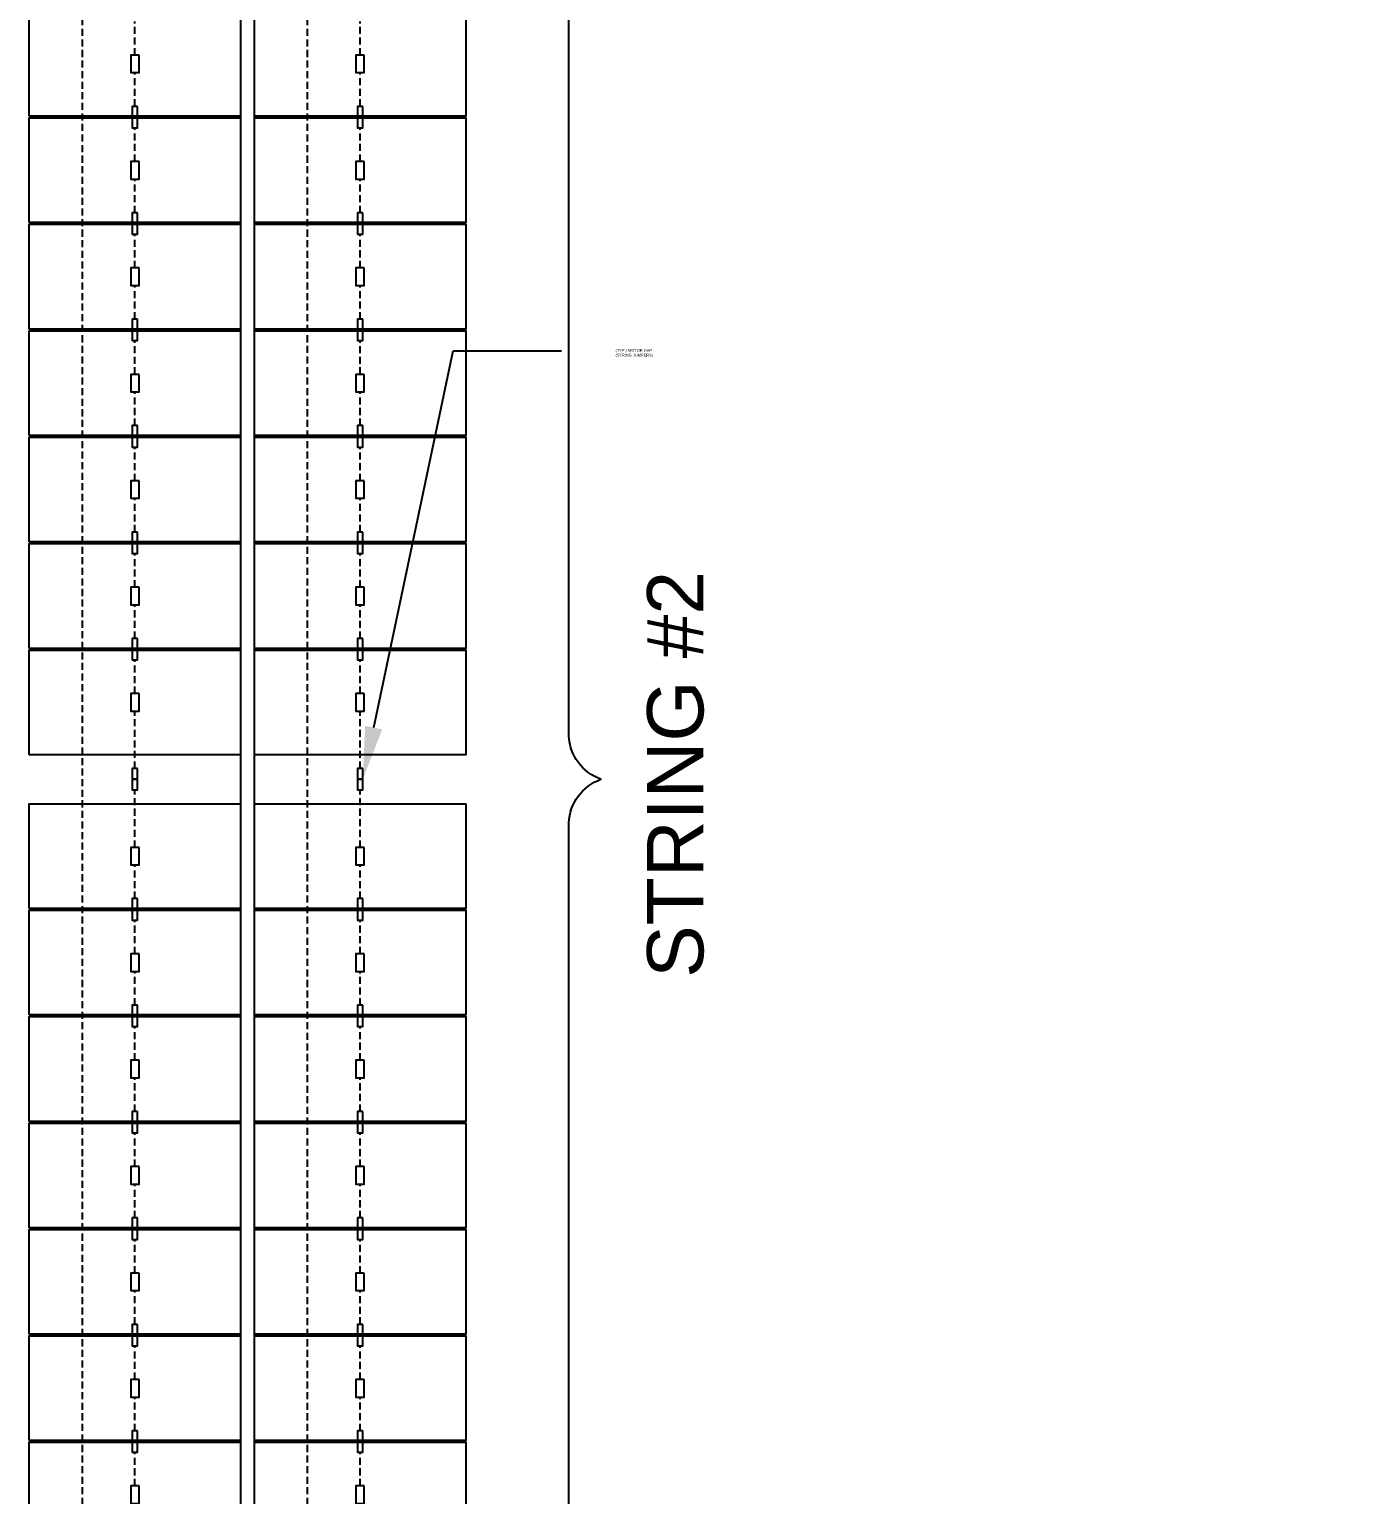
# Model space of a CAD drawing. Header units: feet. Extents: x -327 to 55127, y -2634 to 4121.
# Drawn here: x 1277.1 to 1324.4, y -2276.7 to -2224.7 of the extents above; entities that cross this region are included whole.
import ezdxf
from ezdxf import colors
from ezdxf.entities.mleader import LeaderData, LeaderLine
from ezdxf.math import Vec2, Vec3

# ---------------------------------------------------------------- set-up
doc = ezdxf.new("R2010")
doc.units = ezdxf.units.FT
doc.header["$MEASUREMENT"] = 0
doc.linetypes.add('HIDDEN', pattern=[0.375, 0.25, -0.125])
for name, color, linetype in [('E-HARN-COMP', 8, 'Continuous'), ('E-TRNK-CABL-NEG', 6, 'HIDDEN'), ('E-TRUNK-CABLE-POS', 6, 'HIDDEN'), ('G-ANNO-TEXT', 1, 'Continuous'), ('PVcase PV Modules (full frames)', 142, 'Continuous')]:
    doc.layers.add(name, color=color, linetype=linetype)
doc.styles.add('NEI-A', font='arial.ttf')

# ---------------------------------------------------------------- blocks, each defined once
blk = doc.blocks.new('HT72-18X (2x26)')
for points in [[(50097.478, 17245.444), (50097.478, 17144.394), (50097.971, 17144.394), (50097.971, 17245.444), (50097.478, 17245.444)], [(50089.982, 17241.104), (50089.982, 17244.821), (50097.478, 17244.821), (50097.478, 17241.104), (50089.982, 17241.104)], [(50097.971, 17241.104), (50097.971, 17244.821), (50105.467, 17244.821), (50105.467, 17241.104), (50097.971, 17241.104)], [(50089.982, 17237.327), (50089.982, 17241.045), (50097.478, 17241.045), (50097.478, 17237.327), (50089.982, 17237.327)], [(50097.971, 17237.327), (50097.971, 17241.045), (50105.467, 17241.045), (50105.467, 17237.327), (50097.971, 17237.327)], [(50089.982, 17233.551), (50089.982, 17237.268), (50097.478, 17237.268), (50097.478, 17233.551), (50089.982, 17233.551)], [(50097.971, 17233.551), (50097.971, 17237.268), (50105.467, 17237.268), (50105.467, 17233.551), (50097.971, 17233.551)], [(50089.982, 17229.775), (50089.982, 17233.492), (50097.478, 17233.492), (50097.478, 17229.775), (50089.982, 17229.775)], [(50097.971, 17229.775), (50097.971, 17233.492), (50105.467, 17233.492), (50105.467, 17229.775), (50097.971, 17229.775)], [(50089.982, 17225.999), (50089.982, 17229.716), (50097.478, 17229.716), (50097.478, 17225.999), (50089.982, 17225.999)], [(50097.971, 17225.999), (50097.971, 17229.716), (50105.467, 17229.716), (50105.467, 17225.999), (50097.971, 17225.999)], [(50089.982, 17222.222), (50089.982, 17225.94), (50097.478, 17225.94), (50097.478, 17222.222), (50089.982, 17222.222)], [(50097.971, 17222.222), (50097.971, 17225.94), (50105.467, 17225.94), (50105.467, 17222.222), (50097.971, 17222.222)], [(50089.982, 17218.446), (50089.982, 17222.163), (50097.478, 17222.163), (50097.478, 17218.446), (50089.982, 17218.446)], [(50097.971, 17218.446), (50097.971, 17222.163), (50105.467, 17222.163), (50105.467, 17218.446), (50097.971, 17218.446)], [(50089.982, 17214.67), (50089.982, 17218.387), (50097.478, 17218.387), (50097.478, 17214.67), (50089.982, 17214.67)], [(50097.971, 17214.67), (50097.971, 17218.387), (50105.467, 17218.387), (50105.467, 17214.67), (50097.971, 17214.67)], [(50089.982, 17210.894), (50089.982, 17214.611), (50097.478, 17214.611), (50097.478, 17210.894), (50089.982, 17210.894)], [(50097.971, 17210.894), (50097.971, 17214.611), (50105.467, 17214.611), (50105.467, 17210.894), (50097.971, 17210.894)], [(50089.982, 17207.117), (50089.982, 17210.835), (50097.478, 17210.835), (50097.478, 17207.117), (50089.982, 17207.117)], [(50097.971, 17207.117), (50097.971, 17210.835), (50105.467, 17210.835), (50105.467, 17207.117), (50097.971, 17207.117)], [(50089.982, 17203.341), (50089.982, 17207.058), (50097.478, 17207.058), (50097.478, 17203.341), (50089.982, 17203.341)], [(50097.971, 17203.341), (50097.971, 17207.058), (50105.467, 17207.058), (50105.467, 17203.341), (50097.971, 17203.341)], [(50089.982, 17199.565), (50089.982, 17203.282), (50097.478, 17203.282), (50097.478, 17199.565), (50089.982, 17199.565)], [(50097.971, 17199.565), (50097.971, 17203.282), (50105.467, 17203.282), (50105.467, 17199.565), (50097.971, 17199.565)], [(50089.982, 17195.789), (50089.982, 17199.506), (50097.478, 17199.506), (50097.478, 17195.789), (50089.982, 17195.789)], [(50097.971, 17195.789), (50097.971, 17199.506), (50105.467, 17199.506), (50105.467, 17195.789), (50097.971, 17195.789)], [(50089.982, 17190.333), (50089.982, 17194.05), (50097.478, 17194.05), (50097.478, 17190.333), (50089.982, 17190.333)], [(50097.971, 17190.333), (50097.971, 17194.05), (50105.467, 17194.05), (50105.467, 17190.333), (50097.971, 17190.333)], [(50089.982, 17186.556), (50089.982, 17190.274), (50097.478, 17190.274), (50097.478, 17186.556), (50089.982, 17186.556)], [(50097.971, 17186.556), (50097.971, 17190.274), (50105.467, 17190.274), (50105.467, 17186.556), (50097.971, 17186.556)], [(50089.982, 17182.78), (50089.982, 17186.497), (50097.478, 17186.497), (50097.478, 17182.78), (50089.982, 17182.78)], [(50097.971, 17182.78), (50097.971, 17186.497), (50105.467, 17186.497), (50105.467, 17182.78), (50097.971, 17182.78)], [(50089.982, 17179.004), (50089.982, 17182.721), (50097.478, 17182.721), (50097.478, 17179.004), (50089.982, 17179.004)], [(50097.971, 17179.004), (50097.971, 17182.721), (50105.467, 17182.721), (50105.467, 17179.004), (50097.971, 17179.004)], [(50089.982, 17175.228), (50089.982, 17178.945), (50097.478, 17178.945), (50097.478, 17175.228), (50089.982, 17175.228)], [(50097.971, 17175.228), (50097.971, 17178.945), (50105.467, 17178.945), (50105.467, 17175.228), (50097.971, 17175.228)], [(50089.982, 17171.451), (50089.982, 17175.169), (50097.478, 17175.169), (50097.478, 17171.451), (50089.982, 17171.451)], [(50097.971, 17171.451), (50097.971, 17175.169), (50105.467, 17175.169), (50105.467, 17171.451), (50097.971, 17171.451)], [(50089.982, 17167.675), (50089.982, 17171.392), (50097.478, 17171.392), (50097.478, 17167.675), (50089.982, 17167.675)], [(50097.971, 17167.675), (50097.971, 17171.392), (50105.467, 17171.392), (50105.467, 17167.675), (50097.971, 17167.675)], [(50089.982, 17163.899), (50089.982, 17167.616), (50097.478, 17167.616), (50097.478, 17163.899), (50089.982, 17163.899)], [(50097.971, 17163.899), (50097.971, 17167.616), (50105.467, 17167.616), (50105.467, 17163.899), (50097.971, 17163.899)], [(50089.982, 17160.123), (50089.982, 17163.84), (50097.478, 17163.84), (50097.478, 17160.123), (50089.982, 17160.123)], [(50097.971, 17160.123), (50097.971, 17163.84), (50105.467, 17163.84), (50105.467, 17160.123), (50097.971, 17160.123)], [(50089.982, 17156.346), (50089.982, 17160.064), (50097.478, 17160.064), (50097.478, 17156.346), (50089.982, 17156.346)], [(50097.971, 17156.346), (50097.971, 17160.064), (50105.467, 17160.064), (50105.467, 17156.346), (50097.971, 17156.346)], [(50089.982, 17152.57), (50089.982, 17156.287), (50097.478, 17156.287), (50097.478, 17152.57), (50089.982, 17152.57)], [(50097.971, 17152.57), (50097.971, 17156.287), (50105.467, 17156.287), (50105.467, 17152.57), (50097.971, 17152.57)], [(50089.982, 17148.794), (50089.982, 17152.511), (50097.478, 17152.511), (50097.478, 17148.794), (50089.982, 17148.794)], [(50097.971, 17148.794), (50097.971, 17152.511), (50105.467, 17152.511), (50105.467, 17148.794), (50097.971, 17148.794)], [(50089.982, 17145.018), (50089.982, 17148.735), (50097.478, 17148.735), (50097.478, 17145.018), (50089.982, 17145.018)], [(50097.971, 17145.018), (50097.971, 17148.735), (50105.467, 17148.735), (50105.467, 17145.018), (50097.971, 17145.018)]]:
    blk.add_lwpolyline(points)

msp = doc.modelspace()

# ---------------------------------------------------------------- linework, layer by layer
at = {"layer": 'E-HARN-COMP'}
for points in [[(1280.982, -2225.633), (1280.681, -2225.633), (1280.681, -2226.254), (1280.982, -2226.254)], [(1288.971, -2225.633), (1288.67, -2225.633), (1288.67, -2226.254), (1288.971, -2226.254)], [(1280.928, -2227.451), (1280.735, -2227.451), (1280.735, -2227.832), (1280.928, -2227.832)], [(1288.917, -2227.451), (1288.724, -2227.451), (1288.724, -2227.832), (1288.917, -2227.832)], [(1280.928, -2227.832), (1280.735, -2227.832), (1280.735, -2228.212), (1280.928, -2228.212)], [(1288.917, -2227.832), (1288.724, -2227.832), (1288.724, -2228.212), (1288.917, -2228.212)], [(1280.982, -2229.409), (1280.681, -2229.409), (1280.681, -2230.03), (1280.982, -2230.03)], [(1288.971, -2229.409), (1288.67, -2229.409), (1288.67, -2230.03), (1288.971, -2230.03)], [(1280.928, -2231.228), (1280.735, -2231.228), (1280.735, -2231.608), (1280.928, -2231.608)], [(1280.928, -2231.608), (1280.735, -2231.608), (1280.735, -2231.988), (1280.928, -2231.988)], [(1288.917, -2231.228), (1288.724, -2231.228), (1288.724, -2231.608), (1288.917, -2231.608)], [(1288.917, -2231.608), (1288.724, -2231.608), (1288.724, -2231.988), (1288.917, -2231.988)], [(1280.982, -2233.185), (1280.681, -2233.185), (1280.681, -2233.807), (1280.982, -2233.807)], [(1288.971, -2233.185), (1288.67, -2233.185), (1288.67, -2233.807), (1288.971, -2233.807)], [(1280.928, -2235.004), (1280.735, -2235.004), (1280.735, -2235.384), (1280.928, -2235.384)], [(1288.917, -2235.004), (1288.724, -2235.004), (1288.724, -2235.384), (1288.917, -2235.384)], [(1280.928, -2235.384), (1280.735, -2235.384), (1280.735, -2235.764), (1280.928, -2235.764)], [(1280.982, -2236.962), (1280.681, -2236.962), (1280.681, -2237.583), (1280.982, -2237.583)], [(1280.928, -2238.78), (1280.735, -2238.78), (1280.735, -2239.16), (1280.928, -2239.16)], [(1280.928, -2239.16), (1280.735, -2239.16), (1280.735, -2239.541), (1280.928, -2239.541)], [(1280.982, -2240.738), (1280.681, -2240.738), (1280.681, -2241.359), (1280.982, -2241.359)], [(1280.928, -2242.556), (1280.735, -2242.556), (1280.735, -2242.937), (1280.928, -2242.937)], [(1280.928, -2242.937), (1280.735, -2242.937), (1280.735, -2243.317), (1280.928, -2243.317)], [(1280.982, -2244.514), (1280.681, -2244.514), (1280.681, -2245.135), (1280.982, -2245.135)], [(1280.928, -2246.333), (1280.735, -2246.333), (1280.735, -2246.713), (1280.928, -2246.713)], [(1280.928, -2246.713), (1280.735, -2246.713), (1280.735, -2247.093), (1280.928, -2247.093)], [(1280.982, -2248.29), (1280.681, -2248.29), (1280.681, -2248.912), (1280.982, -2248.912)], [(1280.928, -2250.949), (1280.735, -2250.949), (1280.735, -2251.329), (1280.928, -2251.329)], [(1280.928, -2251.329), (1280.735, -2251.329), (1280.735, -2251.709), (1280.928, -2251.709)], [(1280.982, -2253.746), (1280.681, -2253.746), (1280.681, -2254.368), (1280.982, -2254.368)], [(1288.971, -2253.746), (1288.67, -2253.746), (1288.67, -2254.368), (1288.971, -2254.368)], [(1280.928, -2255.565), (1280.735, -2255.565), (1280.735, -2255.945), (1280.928, -2255.945)], [(1288.917, -2255.565), (1288.724, -2255.565), (1288.724, -2255.945), (1288.917, -2255.945)], [(1280.928, -2255.945), (1280.735, -2255.945), (1280.735, -2256.325), (1280.928, -2256.325)], [(1288.917, -2255.945), (1288.724, -2255.945), (1288.724, -2256.325), (1288.917, -2256.325)], [(1280.982, -2257.523), (1280.681, -2257.523), (1280.681, -2258.144), (1280.982, -2258.144)], [(1288.971, -2257.523), (1288.67, -2257.523), (1288.67, -2258.144), (1288.971, -2258.144)], [(1280.928, -2259.341), (1280.735, -2259.341), (1280.735, -2259.721), (1280.928, -2259.721)], [(1280.928, -2259.721), (1280.735, -2259.721), (1280.735, -2260.102), (1280.928, -2260.102)], [(1288.917, -2259.341), (1288.724, -2259.341), (1288.724, -2259.721), (1288.917, -2259.721)], [(1288.917, -2259.721), (1288.724, -2259.721), (1288.724, -2260.102), (1288.917, -2260.102)], [(1280.982, -2261.299), (1280.681, -2261.299), (1280.681, -2261.92), (1280.982, -2261.92)], [(1288.971, -2261.299), (1288.67, -2261.299), (1288.67, -2261.92), (1288.971, -2261.92)], [(1280.928, -2263.117), (1280.735, -2263.117), (1280.735, -2263.498), (1280.928, -2263.498)], [(1288.917, -2263.117), (1288.724, -2263.117), (1288.724, -2263.498), (1288.917, -2263.498)], [(1280.928, -2263.498), (1280.735, -2263.498), (1280.735, -2263.878), (1280.928, -2263.878)], [(1288.917, -2263.498), (1288.724, -2263.498), (1288.724, -2263.878), (1288.917, -2263.878)], [(1280.982, -2265.075), (1280.681, -2265.075), (1280.681, -2265.696), (1280.982, -2265.696)], [(1288.971, -2265.075), (1288.67, -2265.075), (1288.67, -2265.696), (1288.971, -2265.696)], [(1280.928, -2266.894), (1280.735, -2266.894), (1280.735, -2267.274), (1280.928, -2267.274)], [(1288.917, -2266.894), (1288.724, -2266.894), (1288.724, -2267.274), (1288.917, -2267.274)], [(1280.928, -2267.274), (1280.735, -2267.274), (1280.735, -2267.654), (1280.928, -2267.654)], [(1288.917, -2267.274), (1288.724, -2267.274), (1288.724, -2267.654), (1288.917, -2267.654)], [(1280.982, -2268.851), (1280.681, -2268.851), (1280.681, -2269.473), (1280.982, -2269.473)], [(1288.971, -2268.851), (1288.67, -2268.851), (1288.67, -2269.473), (1288.971, -2269.473)], [(1280.928, -2270.67), (1280.735, -2270.67), (1280.735, -2271.05), (1280.928, -2271.05)], [(1288.917, -2270.67), (1288.724, -2270.67), (1288.724, -2271.05), (1288.917, -2271.05)], [(1280.928, -2271.05), (1280.735, -2271.05), (1280.735, -2271.43), (1280.928, -2271.43)], [(1288.917, -2271.05), (1288.724, -2271.05), (1288.724, -2271.43), (1288.917, -2271.43)], [(1280.982, -2272.628), (1280.681, -2272.628), (1280.681, -2273.249), (1280.982, -2273.249)], [(1288.971, -2272.628), (1288.67, -2272.628), (1288.67, -2273.249), (1288.971, -2273.249)], [(1280.928, -2274.446), (1280.735, -2274.446), (1280.735, -2274.826), (1280.928, -2274.826)], [(1280.928, -2274.826), (1280.735, -2274.826), (1280.735, -2275.207), (1280.928, -2275.207)], [(1288.917, -2274.446), (1288.724, -2274.446), (1288.724, -2274.826), (1288.917, -2274.826)], [(1288.917, -2274.826), (1288.724, -2274.826), (1288.724, -2275.207), (1288.917, -2275.207)], [(1280.982, -2276.404), (1280.681, -2276.404), (1280.681, -2277.025), (1280.982, -2277.025)], [(1288.971, -2276.404), (1288.67, -2276.404), (1288.67, -2277.025), (1288.971, -2277.025)]]:
    msp.add_lwpolyline(points, close=True, dxfattribs=at)
at = {"layer": 'E-TRNK-CABL-NEG'}
for points in [[(1280.832, -2227.451), (1280.832, -2226.254)], [(1288.82, -2227.451), (1288.82, -2226.254)], [(1280.832, -2231.228), (1280.832, -2230.03)], [(1288.82, -2231.228), (1288.82, -2230.03)], [(1280.832, -2235.004), (1280.832, -2233.807)], [(1288.82, -2235.004), (1288.82, -2233.807)], [(1280.832, -2238.78), (1280.832, -2237.583)], [(1280.832, -2242.556), (1280.832, -2241.359)], [(1280.832, -2246.333), (1280.832, -2245.135)], [(1280.832, -2250.949), (1280.832, -2248.912)], [(1280.832, -2255.565), (1280.832, -2254.368)], [(1288.82, -2255.565), (1288.82, -2254.368)], [(1280.832, -2259.341), (1280.832, -2258.144)], [(1288.82, -2259.341), (1288.82, -2258.144)], [(1280.832, -2263.117), (1280.832, -2261.92)], [(1288.82, -2263.117), (1288.82, -2261.92)], [(1280.832, -2266.894), (1280.832, -2265.696)], [(1288.82, -2266.894), (1288.82, -2265.696)], [(1280.832, -2270.67), (1280.832, -2269.473)], [(1288.82, -2270.67), (1288.82, -2269.473)], [(1280.832, -2274.446), (1280.832, -2273.249)], [(1288.82, -2274.446), (1288.82, -2273.249)]]:
    msp.add_lwpolyline(points, dxfattribs=at)
at = {"layer": 'E-TRUNK-CABLE-POS'}
for points in [[(1280.832, -2202.975), (1280.832, -2202.201), (1278.957, -2202.201), (1278.957, -2300.159), (1277.083, -2300.159)], [(1280.832, -2225.633), (1280.832, -2224.436)], [(1288.82, -2225.633), (1288.82, -2224.436)], [(1280.832, -2229.409), (1280.832, -2228.212)], [(1288.82, -2229.409), (1288.82, -2228.212)], [(1280.832, -2233.185), (1280.832, -2231.988)], [(1288.82, -2233.185), (1288.82, -2231.988)], [(1280.832, -2236.962), (1280.832, -2235.764)], [(1280.832, -2240.738), (1280.832, -2239.541)], [(1280.832, -2244.514), (1280.832, -2243.317)], [(1280.832, -2248.29), (1280.832, -2247.093)], [(1280.832, -2253.746), (1280.832, -2251.709)], [(1288.82, -2253.746), (1288.82, -2251.709)], [(1280.832, -2257.523), (1280.832, -2256.325)], [(1288.82, -2257.523), (1288.82, -2256.325)], [(1280.832, -2261.299), (1280.832, -2260.102)], [(1288.82, -2261.299), (1288.82, -2260.102)], [(1280.832, -2265.075), (1280.832, -2263.878)], [(1288.82, -2265.075), (1288.82, -2263.878)], [(1280.832, -2268.851), (1280.832, -2267.654)], [(1288.82, -2268.851), (1288.82, -2267.654)], [(1280.832, -2272.628), (1280.832, -2271.43)], [(1288.82, -2272.628), (1288.82, -2271.43)], [(1280.832, -2276.404), (1280.832, -2275.207)], [(1288.82, -2276.404), (1288.82, -2275.207)]]:
    msp.add_lwpolyline(points, dxfattribs=at)
at = {"layer": 'G-ANNO-TEXT', "flags": 128}
msp.add_lwpolyline([(1295.088, -2301.231, 0.298343), (1296.225, -2299.688), (1296.225, -2252.871, -0.298343), (1297.362, -2251.329, -0.298343), (1296.225, -2249.787), (1296.225, -2202.97, 0.298343), (1295.088, -2201.427)], format="xyb", dxfattribs=at)

# ---------------------------------------------------------------- texts
at = {"layer": 'G-ANNO-TEXT', "insert": (1301.033, -2243.936, -3.817), "char_height": 2, "width": 14.31195, "attachment_point": 9, "rotation": 90, "style": 'NEI-A', "bg_fill": 3, "box_fill_scale": 1.5, "bg_fill_color": 256, "bg_fill_transparency": 0}
msp.add_mtext('STRING #2', dxfattribs=at)

# ---------------------------------------------------------------- next in the draw order: leaders
at = {"layer": 'G-ANNO-TEXT'}
ml = msp.add_multileader_mtext('Standard', dxfattribs=at)
ml.set_content('(TYP.) MOTOR GAP\\P(STRING JUMPERS)', color=256, style='NEI-A')
ml.set_leader_properties()
ml.build(insert=Vec2(0, 0))
ml.multileader.update_dxf_attribs({"dogleg_length": 0.36, "arrow_head_size": 1.876})
ctx = ml.context
ctx.base_point, ctx.char_height, ctx.arrow_head_size, ctx.landing_gap_size, ctx.plane_origin = Vec3(1295.966, -2236.125, -1.908), 0.1, 1.876, 1.921, Vec3(1821.903, -2764.205, -1.908)
notes = []
notes.append((ctx, [(0, (1, 1, 0), (1292.124, -2236.125, -1.908), (1, 0), 3.842, [(1, [(1288.917, -2251.329, -1.908)], 0, [])])]))
ctx.mtext.insert, ctx.mtext.width, ctx.mtext.flow_direction = Vec3(1297.886, -2236.061, -1.908), 26.46202, 5
ctx.mtext.has_bg_fill, ctx.mtext.bg_color, ctx.mtext.bg_scale_factor, ctx.mtext.bg_transparency, ctx.mtext.use_window_bg_color = 1, -1073741824, 1.5, 0, 1
for ctx, leaders in notes:
    for number, flags, end, landing, length, lines in leaders:
        leader = LeaderData()
        leader.index, (leader.has_last_leader_line, leader.has_dogleg_vector, leader.attachment_direction) = number, flags
        leader.last_leader_point, leader.dogleg_vector, leader.dogleg_length = Vec3(end), Vec3(landing), length
        for number, points, colour, breaks in lines:
            line = LeaderLine()
            line.index, line.vertices, line.color, line.breaks = number, Vec3.list(points), colors.encode_raw_color(colour), breaks
            leader.lines.append(line)
        ctx.leaders.append(leader)

# ---------------------------------------------------------------- next in the draw order: linework, layer by layer
at = {"layer": 'E-HARN-COMP'}
for points in [[(1288.917, -2235.384), (1288.724, -2235.384), (1288.724, -2235.764), (1288.917, -2235.764)], [(1288.971, -2236.962), (1288.67, -2236.962), (1288.67, -2237.583), (1288.971, -2237.583)], [(1288.917, -2238.78), (1288.724, -2238.78), (1288.724, -2239.16), (1288.917, -2239.16)], [(1288.917, -2239.16), (1288.724, -2239.16), (1288.724, -2239.541), (1288.917, -2239.541)], [(1288.971, -2240.738), (1288.67, -2240.738), (1288.67, -2241.359), (1288.971, -2241.359)], [(1288.917, -2242.556), (1288.724, -2242.556), (1288.724, -2242.937), (1288.917, -2242.937)], [(1288.917, -2242.937), (1288.724, -2242.937), (1288.724, -2243.317), (1288.917, -2243.317)], [(1288.971, -2244.514), (1288.67, -2244.514), (1288.67, -2245.135), (1288.971, -2245.135)], [(1288.917, -2246.333), (1288.724, -2246.333), (1288.724, -2246.713), (1288.917, -2246.713)], [(1288.917, -2246.713), (1288.724, -2246.713), (1288.724, -2247.093), (1288.917, -2247.093)], [(1288.971, -2248.29), (1288.67, -2248.29), (1288.67, -2248.912), (1288.971, -2248.912)], [(1288.917, -2250.949), (1288.724, -2250.949), (1288.724, -2251.329), (1288.917, -2251.329)], [(1288.917, -2251.329), (1288.724, -2251.329), (1288.724, -2251.709), (1288.917, -2251.709)]]:
    msp.add_lwpolyline(points, close=True, dxfattribs=at)
at = {"layer": 'E-TRNK-CABL-NEG'}
for points in [[(1288.82, -2238.78), (1288.82, -2237.583)], [(1288.82, -2242.556), (1288.82, -2241.359)], [(1288.82, -2246.333), (1288.82, -2245.135)], [(1288.82, -2250.949), (1288.82, -2248.912)]]:
    msp.add_lwpolyline(points, dxfattribs=at)
at = {"layer": 'E-TRUNK-CABLE-POS'}
for points in [[(1288.82, -2202.975), (1288.82, -2202.201), (1286.946, -2202.201), (1286.946, -2300.706), (1277.083, -2300.706)], [(1288.82, -2236.962), (1288.82, -2235.764)], [(1288.82, -2240.738), (1288.82, -2239.541)], [(1288.82, -2244.514), (1288.82, -2243.317)], [(1288.82, -2248.29), (1288.82, -2247.093)]]:
    msp.add_lwpolyline(points, dxfattribs=at)

# ---------------------------------------------------------------- next in the draw order: block references
at = {"layer": 'PVcase PV Modules (full frames)', "color": 156, "true_color": 0x004e68}
msp.add_blockref('HT72-18X (2x26)', (-48812.899, -19446.248), dxfattribs=at)

doc.saveas('drawing.dxf')
